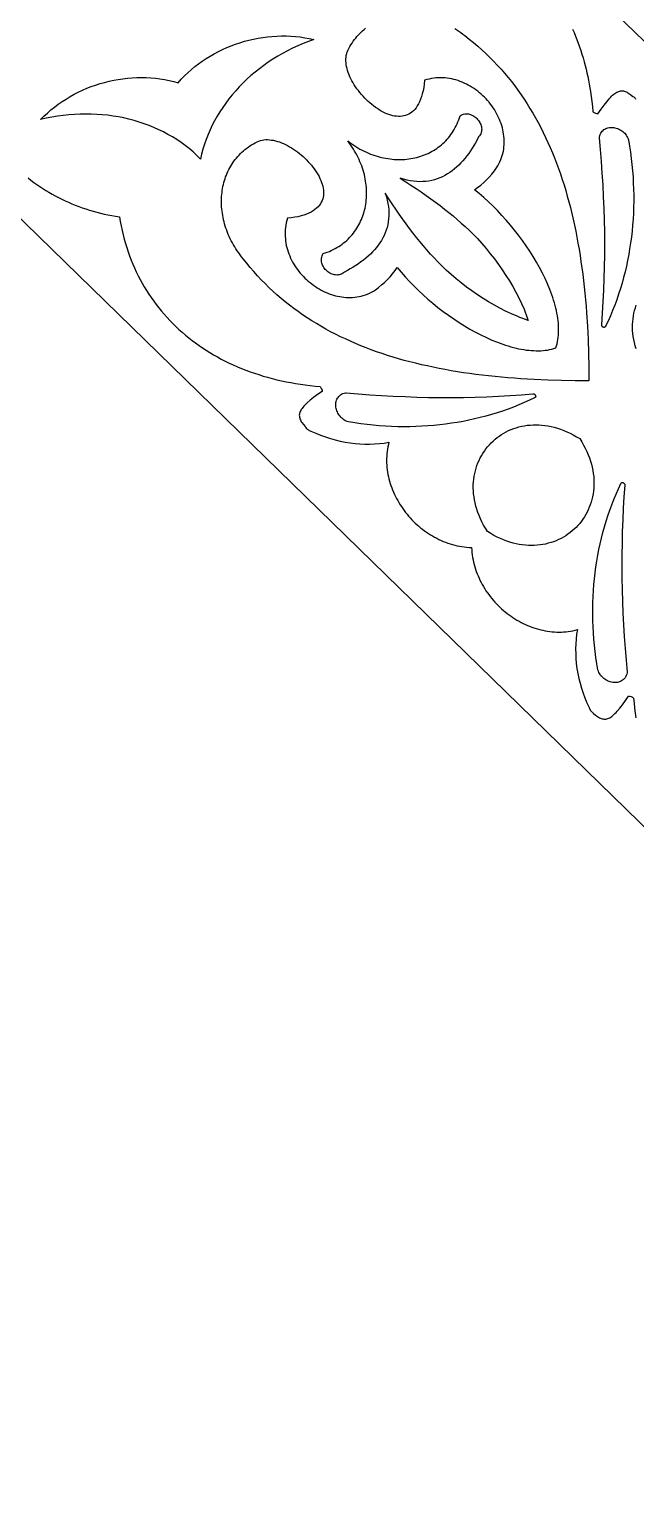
# Model space of a CAD drawing. Extents: x -335 to 335, y -262 to 262.
# Drawn here: x 99.2 to 185.4, y -60.1 to 148.9 of the extents above; entities that cross this region are included whole.
import ezdxf

# ---------------------------------------------------------------- set-up
doc = ezdxf.new("R2010")
doc.units = 0
doc.layers.add('LAYER_1', color=18, linetype='CONTINUOUS')

msp = doc.modelspace()

# ---------------------------------------------------------------- linework, layer by layer
at = {"layer": 'LAYER_1'}
for points in [[(185.59, 148.27), (119.67, 212.5), (-285, 212.5), (-285, -212.5), (285, -212.5), (285, 49.82), (192.78, 141.45)], [(120.37, 141.33), (120.82, 141.82), (121.28, 142.3), (121.75, 142.75), (122.25, 143.19), (122.75, 143.61), (123.28, 144.02), (123.81, 144.4), (124.36, 144.77), (124.93, 145.12), (125.5, 145.45), (126.09, 145.76), (126.68, 146.05), (127.29, 146.32), (127.91, 146.58), (128.53, 146.81), (129.16, 147.02), (129.8, 147.21), (130.44, 147.38), (131.09, 147.53), (131.74, 147.66), (132.4, 147.77), (133.06, 147.86), (133.72, 147.92), (134.39, 147.96), (135.05, 147.98), (135.72, 147.98), (136.38, 147.95), (137.05, 147.9), (137.71, 147.83), (138.37, 147.73), (139.03, 147.61), (139.68, 147.47), (138.9, 147.19), (138.14, 146.89), (137.39, 146.57), (136.65, 146.23), (135.93, 145.87), (135.23, 145.49), (134.53, 145.09), (133.86, 144.67), (133.2, 144.24), (132.56, 143.79), (131.93, 143.32), (131.32, 142.83), (130.73, 142.33), (130.16, 141.82), (129.61, 141.29), (129.07, 140.74), (128.56, 140.18), (128.07, 139.61), (127.59, 139.02), (127.14, 138.43), (126.71, 137.82), (126.31, 137.2), (125.92, 136.57), (125.56, 135.93), (125.22, 135.27), (124.91, 134.61), (124.62, 133.94), (124.35, 133.27), (124.11, 132.58), (123.9, 131.89), (123.71, 131.19), (123.55, 130.48), (123.04, 130.99), (122.5, 131.48), (121.95, 131.95), (121.37, 132.39), (120.79, 132.82), (120.18, 133.23), (119.56, 133.62), (118.92, 133.98), (118.27, 134.33), (117.61, 134.65), (116.93, 134.95), (116.24, 135.23), (115.54, 135.49), (114.83, 135.73), (114.1, 135.95), (113.37, 136.14), (112.63, 136.31), (111.87, 136.46), (111.11, 136.59), (110.35, 136.69), (109.57, 136.77), (108.79, 136.83), (108.01, 136.86), (107.22, 136.87), (106.42, 136.86), (105.63, 136.82), (104.83, 136.76), (104.02, 136.67), (103.22, 136.56), (102.42, 136.43), (101.61, 136.27), (100.81, 136.08), (101.28, 136.56), (101.77, 137.01), (102.27, 137.45), (102.79, 137.87), (103.32, 138.27), (103.87, 138.65), (104.43, 139.01), (105, 139.35), (105.58, 139.68), (106.17, 139.98), (106.78, 140.26), (107.39, 140.53), (108.01, 140.77), (108.63, 141), (109.27, 141.2), (109.91, 141.38), (110.55, 141.54), (111.2, 141.68), (111.86, 141.8), (112.51, 141.9), (113.17, 141.98), (113.83, 142.03), (114.5, 142.06), (115.16, 142.07), (115.82, 142.06), (116.48, 142.03), (117.14, 141.97), (117.79, 141.89), (118.45, 141.79), (119.09, 141.66), (119.74, 141.51)], [(144.03, 114.41), (143.89, 114.29), (143.74, 114.19), (143.59, 114.11), (143.43, 114.05), (143.27, 114.01), (143.1, 113.99), (142.94, 113.98), (142.77, 113.99), (142.61, 114.01), (142.45, 114.05), (142.29, 114.1), (142.13, 114.17), (141.97, 114.24), (141.83, 114.33), (141.68, 114.43), (141.55, 114.54), (141.42, 114.66), (141.3, 114.79), (141.19, 114.93), (141.09, 115.07), (141, 115.22), (140.92, 115.37), (140.85, 115.53), (140.8, 115.69), (140.77, 115.86), (140.75, 116.03), (140.74, 116.19), (140.76, 116.36), (140.79, 116.53), (140.84, 116.7), (140.91, 116.87), (141, 117.04), (141.3, 117.13), (141.59, 117.24), (141.88, 117.35), (142.16, 117.47), (142.43, 117.6), (142.7, 117.74), (142.96, 117.88), (143.21, 118.04), (143.45, 118.2), (143.69, 118.36), (143.91, 118.54), (144.14, 118.72), (144.35, 118.91), (144.56, 119.1), (144.76, 119.3), (144.95, 119.51), (145.13, 119.72), (145.31, 119.94), (145.48, 120.16), (145.64, 120.39), (145.79, 120.63), (145.94, 120.87), (146.07, 121.11), (146.2, 121.36), (146.33, 121.62), (146.44, 121.88), (146.55, 122.14), (146.64, 122.4), (146.73, 122.67), (146.82, 122.95), (146.89, 123.22), (146.96, 123.5), (147.01, 123.79), (147.06, 124.07), (147.1, 124.36), (147.13, 124.65), (147.16, 124.95), (147.17, 125.24), (147.18, 125.54), (147.18, 125.84), (147.17, 126.14), (147.15, 126.44), (147.12, 126.74), (147.09, 127.05), (147.04, 127.35), (146.99, 127.66), (146.93, 127.96), (146.86, 128.27), (146.78, 128.57), (146.69, 128.88), (146.59, 129.19), (146.49, 129.49), (146.37, 129.79), (146.24, 130.1), (146.11, 130.4), (145.97, 130.7), (145.82, 131), (145.65, 131.3), (145.48, 131.6), (145.3, 131.89), (145.11, 132.18), (144.92, 132.47), (144.71, 132.76), (144.49, 133.05), (144.78, 132.83), (145.07, 132.62), (145.36, 132.43), (145.65, 132.24), (145.95, 132.06), (146.24, 131.89), (146.54, 131.73), (146.84, 131.58), (147.15, 131.44), (147.45, 131.31), (147.75, 131.19), (148.06, 131.07), (148.37, 130.97), (148.67, 130.87), (148.98, 130.79), (149.28, 130.71), (149.59, 130.64), (149.9, 130.58), (150.2, 130.53), (150.51, 130.49), (150.81, 130.45), (151.11, 130.43), (151.42, 130.41), (151.72, 130.4), (152.02, 130.4), (152.31, 130.41), (152.61, 130.43), (152.9, 130.46), (153.19, 130.49), (153.48, 130.53), (153.77, 130.58), (154.05, 130.64), (154.33, 130.71), (154.6, 130.79), (154.88, 130.87), (155.15, 130.96), (155.41, 131.06), (155.67, 131.17), (155.93, 131.28), (156.18, 131.41), (156.43, 131.54), (156.68, 131.68), (156.92, 131.82), (157.15, 131.98), (157.38, 132.14), (157.6, 132.31), (157.82, 132.49), (158.03, 132.68), (158.24, 132.87), (158.44, 133.07), (158.63, 133.28), (158.82, 133.49), (159, 133.71), (159.17, 133.94), (159.33, 134.18), (159.49, 134.43), (159.64, 134.68), (159.79, 134.94), (159.92, 135.2), (160.05, 135.48), (160.17, 135.76), (160.28, 136.04), (160.38, 136.34), (160.48, 136.64), (160.64, 136.73), (160.81, 136.8), (160.98, 136.86), (161.15, 136.89), (161.32, 136.9), (161.49, 136.9), (161.66, 136.88), (161.82, 136.84), (161.98, 136.8), (162.14, 136.73), (162.3, 136.66), (162.45, 136.57), (162.59, 136.47), (162.72, 136.36), (162.85, 136.24), (162.97, 136.11), (163.08, 135.97), (163.19, 135.83), (163.28, 135.68), (163.35, 135.53), (163.42, 135.37), (163.47, 135.21), (163.51, 135.05), (163.54, 134.89), (163.55, 134.72), (163.54, 134.56), (163.52, 134.39), (163.48, 134.23), (163.42, 134.07), (163.34, 133.92), (163.24, 133.77), (163.12, 133.63), (162.9, 133.21), (162.68, 132.8), (162.45, 132.4), (162.21, 132.01), (161.96, 131.64), (161.7, 131.27), (161.44, 130.91), (161.16, 130.57), (160.88, 130.24), (160.59, 129.92), (160.29, 129.62), (159.99, 129.33), (159.67, 129.06), (159.35, 128.81), (159.02, 128.57), (158.67, 128.35), (158.32, 128.15), (157.96, 127.96), (157.6, 127.8), (157.22, 127.65), (156.83, 127.53), (156.44, 127.43), (156.03, 127.35), (155.62, 127.29), (155.19, 127.26), (154.76, 127.25), (154.32, 127.27), (153.87, 127.31), (153.4, 127.38), (152.93, 127.47), (152.45, 127.59), (151.96, 127.74), (152.74, 127.25), (153.49, 126.76), (154.23, 126.28), (154.94, 125.79), (155.64, 125.31), (156.32, 124.82), (156.98, 124.34), (157.63, 123.85), (158.26, 123.36), (158.87, 122.87), (159.48, 122.38), (160.06, 121.88), (160.64, 121.38), (161.2, 120.87), (161.76, 120.36), (162.3, 119.83), (162.94, 119.16), (163.57, 118.47), (164.18, 117.75), (164.78, 117.02), (165.37, 116.27), (165.93, 115.5), (166.48, 114.72), (167, 113.94), (167.5, 113.14), (167.97, 112.34), (168.41, 111.54), (168.83, 110.73), (169.22, 109.92), (169.57, 109.12), (169.73, 108.72), (169.89, 108.32), (170.04, 107.92), (170.17, 107.53), (169.78, 107.66), (169.38, 107.81), (168.98, 107.96), (168.58, 108.12), (167.77, 108.47), (166.96, 108.85), (166.15, 109.26), (165.35, 109.7), (164.54, 110.17), (163.74, 110.66), (162.95, 111.18), (162.17, 111.72), (161.4, 112.28), (160.65, 112.86), (159.91, 113.45), (159.19, 114.06), (158.49, 114.69), (157.82, 115.32), (157.29, 115.86), (156.77, 116.41), (156.26, 116.97), (155.76, 117.55), (155.25, 118.13), (154.76, 118.73), (154.26, 119.34), (153.77, 119.97), (153.28, 120.61), (152.79, 121.27), (152.3, 121.95), (151.81, 122.64), (151.32, 123.35), (150.83, 124.09), (150.34, 124.84), (149.84, 125.61), (150, 125.12), (150.12, 124.64), (150.22, 124.17), (150.29, 123.71), (150.33, 123.26), (150.35, 122.81), (150.35, 122.38), (150.31, 121.96), (150.26, 121.54), (150.18, 121.14), (150.09, 120.74), (149.96, 120.35), (149.82, 119.97), (149.66, 119.61), (149.48, 119.25), (149.28, 118.89), (149.06, 118.55), (148.82, 118.22), (148.57, 117.89), (148.3, 117.57), (148.02, 117.26), (147.72, 116.96), (147.4, 116.67), (147.07, 116.39), (146.73, 116.11), (146.38, 115.85), (146.01, 115.59), (145.64, 115.34), (145.25, 115.09), (144.85, 114.86), (144.45, 114.63)], [(181.18, 106.69), (181.16, 106.64), (181.12, 106.6), (181.08, 106.57), (181.04, 106.55), (180.99, 106.54), (180.94, 106.54), (180.89, 106.55), (180.84, 106.57), (180.79, 106.59), (180.74, 106.62), (180.7, 106.66), (180.67, 106.71), (180.64, 106.75), (180.63, 106.81), (180.62, 106.86), (180.62, 106.92), (180.74, 108.56), (180.84, 110.2), (180.92, 111.85), (180.98, 113.5), (181.03, 115.15), (181.05, 116.8), (181.06, 118.46), (181.05, 120.12), (181.02, 121.78), (180.97, 123.45), (180.9, 125.12), (180.82, 126.79), (180.71, 128.46), (180.59, 130.13), (180.45, 131.81), (180.29, 133.49), (180.3, 133.6), (180.35, 133.8), (180.42, 133.98), (180.5, 134.15), (180.59, 134.3), (180.69, 134.43), (180.81, 134.55), (180.93, 134.66), (181.07, 134.74), (181.21, 134.82), (181.36, 134.88), (181.51, 134.93), (181.67, 134.96), (181.83, 134.98), (182, 134.98), (182.17, 134.98), (182.34, 134.96), (182.51, 134.93), (182.68, 134.88), (182.85, 134.83), (183.01, 134.76), (183.17, 134.68), (183.33, 134.6), (183.48, 134.5), (183.63, 134.39), (183.76, 134.27), (183.89, 134.14), (184.01, 134), (184.12, 133.86), (184.22, 133.7), (184.31, 133.54), (184.39, 133.37), (184.45, 133.19), (184.59, 132.31), (184.72, 131.43), (184.83, 130.55), (184.93, 129.68), (185.01, 128.8), (185.08, 127.93), (185.12, 127.06), (185.16, 126.2), (185.17, 125.33), (185.17, 124.47), (185.16, 123.61), (185.13, 122.76), (185.08, 121.91), (185.02, 121.06), (184.94, 120.21), (184.84, 119.38), (184.73, 118.54), (184.6, 117.71), (184.46, 116.88), (184.3, 116.06), (184.13, 115.25), (183.94, 114.44), (183.73, 113.64), (183.51, 112.84), (183.28, 112.05), (183.02, 111.26), (182.76, 110.48), (182.47, 109.71), (182.17, 108.94), (181.86, 108.18), (181.53, 107.43)], [(-205, 132.5), (-205, -132.5), (205, -132.5), (205, 17.66), (87.14, 132.5)], [(144.6, 93.09), (144.42, 93.15), (144.25, 93.22), (144.09, 93.31), (143.93, 93.41), (143.79, 93.52), (143.65, 93.64), (143.52, 93.77), (143.4, 93.9), (143.29, 94.05), (143.19, 94.2), (143.1, 94.35), (143.02, 94.52), (142.95, 94.68), (142.9, 94.85), (142.85, 95.02), (142.82, 95.19), (142.8, 95.36), (142.79, 95.52), (142.8, 95.69), (142.82, 95.85), (142.85, 96.01), (142.89, 96.17), (142.95, 96.32), (143.03, 96.46), (143.12, 96.59), (143.22, 96.72), (143.34, 96.83), (143.47, 96.94), (143.62, 97.03), (143.79, 97.12), (143.97, 97.18), (144.17, 97.24), (144.28, 97.24), (145.96, 97.09), (147.63, 96.96), (149.31, 96.85), (150.98, 96.76), (152.65, 96.69), (154.32, 96.63), (155.99, 96.59), (157.65, 96.57), (159.31, 96.57), (160.97, 96.59), (162.62, 96.63), (164.28, 96.68), (165.92, 96.75), (167.57, 96.84), (169.21, 96.95), (170.84, 97.08), (170.9, 97.09), (170.96, 97.08), (171.01, 97.06), (171.06, 97.04), (171.11, 97), (171.14, 96.96), (171.18, 96.92), (171.2, 96.87), (171.22, 96.82), (171.23, 96.77), (171.23, 96.72), (171.22, 96.67), (171.2, 96.63), (171.17, 96.59), (171.13, 96.55), (171.08, 96.52), (170.34, 96.17), (169.59, 95.84), (168.84, 95.52), (168.07, 95.21), (167.3, 94.93), (166.52, 94.65), (165.74, 94.4), (164.95, 94.15), (164.15, 93.93), (163.35, 93.72), (162.54, 93.52), (161.73, 93.34), (160.91, 93.18), (160.08, 93.03), (159.25, 92.9), (158.42, 92.78), (157.58, 92.68), (156.74, 92.6), (155.89, 92.53), (155.04, 92.48), (154.19, 92.44), (153.33, 92.42), (152.47, 92.41), (151.6, 92.42), (150.73, 92.45), (149.87, 92.49), (148.99, 92.55), (148.12, 92.63), (147.24, 92.72), (146.37, 92.83), (145.49, 92.95)], [(164.38, 77.51), (164.1, 77.97), (163.83, 78.42), (163.59, 78.88), (163.38, 79.33), (163.18, 79.79), (163.01, 80.24), (162.86, 80.69), (162.73, 81.13), (162.62, 81.58), (162.53, 82.01), (162.46, 82.45), (162.4, 82.88), (162.37, 83.31), (162.36, 83.73), (162.36, 84.15), (162.39, 84.56), (162.43, 84.97), (162.48, 85.37), (162.56, 85.76), (162.65, 86.15), (162.76, 86.53), (162.88, 86.9), (163.02, 87.27), (163.17, 87.62), (163.34, 87.97), (163.52, 88.3), (163.72, 88.63), (163.93, 88.95), (164.15, 89.26), (164.39, 89.55), (164.64, 89.84), (164.9, 90.11), (165.17, 90.38), (165.46, 90.63), (165.75, 90.87), (166.06, 91.09), (166.38, 91.3), (166.7, 91.5), (167.04, 91.69), (167.38, 91.86), (167.74, 92.01), (168.1, 92.15), (168.47, 92.28), (168.85, 92.39), (169.24, 92.48), (169.63, 92.56), (170.03, 92.62), (170.43, 92.66), (170.85, 92.69), (171.26, 92.7), (171.69, 92.69), (172.12, 92.66), (172.55, 92.61), (172.98, 92.54), (173.43, 92.45), (173.87, 92.35), (174.32, 92.22), (174.77, 92.07), (175.22, 91.9), (175.67, 91.71), (176.13, 91.49), (176.58, 91.26), (177.04, 91), (177.5, 90.72), (177.78, 90.26), (178.05, 89.8), (178.29, 89.35), (178.5, 88.89), (178.7, 88.44), (178.87, 87.99), (179.02, 87.54), (179.15, 87.1), (179.26, 86.65), (179.35, 86.21), (179.42, 85.78), (179.48, 85.34), (179.51, 84.92), (179.52, 84.49), (179.52, 84.08), (179.49, 83.66), (179.45, 83.26), (179.39, 82.86), (179.32, 82.46), (179.23, 82.08), (179.12, 81.7), (179, 81.33), (178.86, 80.96), (178.71, 80.61), (178.54, 80.26), (178.36, 79.92), (178.16, 79.6), (177.95, 79.28), (177.73, 78.97), (177.49, 78.67), (177.24, 78.39), (176.98, 78.11), (176.71, 77.85), (176.42, 77.6), (176.13, 77.36), (175.82, 77.14), (175.5, 76.92), (175.18, 76.73), (174.84, 76.54), (174.5, 76.37), (174.14, 76.21), (173.78, 76.07), (173.41, 75.95), (173.03, 75.84), (172.64, 75.74), (172.25, 75.67), (171.85, 75.61), (171.45, 75.56), (171.03, 75.54), (170.62, 75.53), (170.19, 75.54), (169.76, 75.57), (169.33, 75.62), (168.9, 75.69), (168.45, 75.77), (168.01, 75.88), (167.56, 76.01), (167.11, 76.16), (166.66, 76.33), (166.21, 76.52), (165.75, 76.73), (165.3, 76.97), (164.84, 77.23)], [(184.24, 57.43), (184.18, 57.23), (184.12, 57.05), (184.04, 56.88), (183.94, 56.73), (183.84, 56.59), (183.72, 56.47), (183.6, 56.37), (183.46, 56.28), (183.32, 56.21), (183.17, 56.15), (183.02, 56.1), (182.86, 56.07), (182.7, 56.05), (182.53, 56.04), (182.36, 56.05), (182.19, 56.07), (182.02, 56.1), (181.85, 56.14), (181.69, 56.2), (181.52, 56.26), (181.36, 56.34), (181.2, 56.43), (181.05, 56.53), (180.91, 56.64), (180.77, 56.75), (180.64, 56.88), (180.52, 57.02), (180.41, 57.17), (180.31, 57.32), (180.22, 57.49), (180.15, 57.66), (180.09, 57.84), (179.94, 58.72), (179.81, 59.6), (179.7, 60.47), (179.6, 61.35), (179.52, 62.22), (179.46, 63.09), (179.41, 63.96), (179.37, 64.83), (179.36, 65.69), (179.36, 66.56), (179.37, 67.41), (179.4, 68.27), (179.45, 69.12), (179.52, 69.97), (179.59, 70.81), (179.69, 71.65), (179.8, 72.48), (179.93, 73.31), (180.07, 74.14), (180.23, 74.96), (180.4, 75.78), (180.59, 76.59), (180.8, 77.39), (181.02, 78.19), (181.26, 78.98), (181.51, 79.77), (181.78, 80.54), (182.06, 81.32), (182.36, 82.08), (182.67, 82.84), (183, 83.59), (183.35, 84.34), (183.38, 84.39), (183.41, 84.43), (183.45, 84.46), (183.5, 84.47), (183.54, 84.48), (183.59, 84.48), (183.64, 84.47), (183.69, 84.46), (183.74, 84.43), (183.79, 84.4), (183.83, 84.36), (183.86, 84.32), (183.89, 84.27), (183.9, 84.22), (183.91, 84.16), (183.91, 84.1), (183.79, 82.46), (183.69, 80.82), (183.61, 79.18), (183.55, 77.53), (183.51, 75.88), (183.48, 74.22), (183.47, 72.57), (183.48, 70.91), (183.51, 69.24), (183.56, 67.58), (183.63, 65.91), (183.71, 64.24), (183.82, 62.57), (183.94, 60.89), (184.08, 59.22), (184.24, 57.54)]]:
    msp.add_lwpolyline(points, close=True, dxfattribs=at)
for points in [[(159.74, 149.04), (160.02, 148.85), (160.3, 148.65), (160.59, 148.45), (160.86, 148.24), (161.14, 148.02), (161.76, 147.53), (162.38, 147.03), (162.98, 146.52), (163.56, 146), (164.14, 145.47), (164.7, 144.93), (165.24, 144.38), (165.77, 143.82), (166.3, 143.25), (166.8, 142.67), (167.3, 142.08), (167.78, 141.48), (168.25, 140.87), (168.71, 140.25), (169.16, 139.62), (169.59, 138.98), (170.01, 138.33), (170.42, 137.68), (170.82, 137.01), (171.21, 136.34), (171.59, 135.66), (171.95, 134.96), (172.31, 134.26), (172.65, 133.55), (172.98, 132.83), (173.3, 132.11), (173.61, 131.37), (173.91, 130.63), (174.2, 129.88), (174.48, 129.12), (174.75, 128.35), (175.01, 127.57), (175.26, 126.79), (175.5, 125.99), (175.73, 125.19), (175.95, 124.39), (176.17, 123.57), (176.37, 122.75), (176.56, 121.92), (176.75, 121.08), (176.92, 120.23), (177.09, 119.38), (177.25, 118.52), (177.4, 117.65), (177.54, 116.78), (177.67, 115.9), (177.8, 115.01), (177.92, 114.12), (178.03, 113.21), (178.13, 112.31), (178.22, 111.39), (178.31, 110.47), (178.39, 109.54), (178.46, 108.61), (178.58, 106.72), (178.68, 104.81), (178.75, 102.88), (178.79, 100.92), (178.81, 98.94), (176.83, 98.95), (174.88, 98.98), (172.94, 99.04), (171.03, 99.12), (169.14, 99.23), (168.21, 99.3), (167.28, 99.37), (166.36, 99.45), (165.45, 99.54), (164.54, 99.64), (163.64, 99.74), (162.74, 99.85), (161.85, 99.97), (160.97, 100.1), (160.09, 100.24), (159.23, 100.38), (158.37, 100.53), (157.51, 100.7), (156.66, 100.87), (155.83, 101.05), (154.99, 101.23), (154.17, 101.43), (153.35, 101.64), (152.54, 101.85), (151.74, 102.08), (150.95, 102.31), (150.16, 102.56), (149.38, 102.81), (148.61, 103.08), (147.85, 103.35), (147.1, 103.64), (146.35, 103.94), (145.61, 104.24), (144.89, 104.56), (144.16, 104.89), (143.45, 105.22), (142.75, 105.57), (142.06, 105.93), (141.37, 106.31), (140.69, 106.69), (140.03, 107.08), (139.37, 107.49), (138.72, 107.91), (138.08, 108.34), (137.45, 108.78), (136.82, 109.24), (136.21, 109.7), (135.61, 110.18), (135.01, 110.67), (134.43, 111.18), (133.86, 111.69), (133.29, 112.22), (132.74, 112.77), (132.19, 113.32), (131.66, 113.89), (131.14, 114.47), (130.62, 115.07), (130.12, 115.68), (129.63, 116.3), (129.4, 116.58), (129.19, 116.85), (128.99, 117.13), (128.79, 117.41), (128.6, 117.7), (128.42, 117.99), (128.25, 118.27), (128.08, 118.57), (127.93, 118.86), (127.78, 119.15), (127.64, 119.45), (127.51, 119.75), (127.39, 120.04), (127.28, 120.34), (127.17, 120.64), (127.07, 120.95), (126.98, 121.25), (126.9, 121.55), (126.83, 121.85), (126.77, 122.15), (126.71, 122.46), (126.66, 122.76), (126.62, 123.06), (126.59, 123.36), (126.56, 123.66), (126.54, 123.96), (126.53, 124.25), (126.53, 124.55), (126.54, 124.84), (126.56, 125.14), (126.58, 125.43), (126.61, 125.72), (126.65, 126), (126.69, 126.29), (126.75, 126.57), (126.81, 126.85), (126.88, 127.13), (126.96, 127.4), (127.04, 127.67), (127.13, 127.94), (127.23, 128.2), (127.34, 128.46), (127.46, 128.72), (127.58, 128.97), (127.71, 129.22), (127.85, 129.46), (128, 129.7), (128.15, 129.94), (128.31, 130.17), (128.48, 130.39), (128.66, 130.61), (128.84, 130.83), (129.03, 131.04), (129.23, 131.24), (129.43, 131.44), (129.65, 131.63), (129.87, 131.81), (130.1, 131.99), (130.33, 132.17), (130.57, 132.33), (130.82, 132.49), (131.08, 132.64), (131.34, 132.79), (131.62, 132.93), (131.84, 133.03), (132.08, 133.11), (132.33, 133.17), (132.58, 133.21), (132.84, 133.23), (133.1, 133.23), (133.37, 133.22), (133.65, 133.18), (133.93, 133.14), (134.21, 133.07), (134.49, 132.99), (134.78, 132.9), (135.07, 132.79), (135.36, 132.67), (135.65, 132.53), (135.94, 132.38), (136.23, 132.22), (136.51, 132.05), (136.79, 131.87), (137.07, 131.68), (137.35, 131.48), (137.62, 131.27), (137.89, 131.05), (138.15, 130.82), (138.4, 130.59), (138.64, 130.35), (138.88, 130.1), (139.11, 129.85), (139.33, 129.59), (139.54, 129.33), (139.74, 129.06), (139.93, 128.8), (140.1, 128.53), (140.27, 128.25), (140.42, 127.98), (140.55, 127.71), (140.67, 127.43), (140.78, 127.16), (140.87, 126.88), (140.94, 126.61), (141, 126.34), (141.03, 126.07), (141.05, 125.81), (141.05, 125.55), (141.03, 125.29), (140.99, 125.04), (140.93, 124.8), (140.84, 124.56), (140.73, 124.33), (140.6, 124.1), (140.45, 123.89), (140.27, 123.68), (140.06, 123.48), (139.83, 123.29), (139.57, 123.11), (139.29, 122.94), (138.97, 122.79), (138.63, 122.64), (138.26, 122.51), (137.86, 122.39), (137.42, 122.28), (136.96, 122.19), (136.46, 122.12), (135.93, 122.06), (135.84, 121.73), (135.76, 121.4), (135.7, 121.08), (135.65, 120.75), (135.61, 120.43), (135.59, 120.1), (135.59, 119.78), (135.6, 119.46), (135.62, 119.14), (135.65, 118.83), (135.7, 118.51), (135.76, 118.2), (135.84, 117.89), (135.92, 117.59), (136.02, 117.28), (136.12, 116.99), (136.24, 116.69), (136.37, 116.4), (136.51, 116.11), (136.66, 115.83), (136.82, 115.55), (136.99, 115.28), (137.17, 115.02), (137.35, 114.76), (137.55, 114.5), (137.75, 114.25), (137.96, 114.01), (138.18, 113.78), (138.41, 113.55), (138.64, 113.33), (138.88, 113.11), (139.13, 112.9), (139.38, 112.71), (139.63, 112.52), (139.9, 112.33), (140.17, 112.16), (140.44, 112), (140.71, 111.84), (141, 111.7), (141.28, 111.56), (141.57, 111.44), (141.86, 111.32), (142.15, 111.22), (142.45, 111.12), (142.75, 111.04), (143.05, 110.97), (143.35, 110.91), (143.66, 110.86), (143.96, 110.82), (144.27, 110.8), (144.57, 110.78), (144.88, 110.78), (145.19, 110.8), (145.49, 110.83), (145.79, 110.87), (146.1, 110.92), (146.4, 110.99), (146.7, 111.07), (147, 111.17), (147.29, 111.28), (147.58, 111.41), (147.87, 111.55), (148.16, 111.71), (148.44, 111.88), (148.89, 112.22), (149.32, 112.57), (149.74, 112.94), (150.14, 113.33), (150.52, 113.74), (150.88, 114.16), (151.22, 114.61), (151.55, 115.07), (152.09, 114.4), (152.66, 113.74), (153.26, 113.08), (153.89, 112.43), (154.54, 111.8), (155.21, 111.17), (155.9, 110.56), (156.6, 109.96), (157.32, 109.38), (158.06, 108.81), (158.81, 108.27), (159.57, 107.74), (160.33, 107.24), (161.11, 106.76), (161.88, 106.3), (162.67, 105.87), (163.45, 105.46), (164.23, 105.09), (165.01, 104.74), (165.79, 104.43), (166.56, 104.15), (166.94, 104.02), (167.32, 103.9), (167.69, 103.79), (168.07, 103.69), (168.44, 103.6), (168.81, 103.51), (169.18, 103.44), (169.54, 103.38), (169.9, 103.32), (170.25, 103.28), (170.6, 103.25), (170.95, 103.23), (171.29, 103.21), (171.62, 103.21), (171.95, 103.22), (172.28, 103.24), (172.6, 103.28), (172.91, 103.32), (173.22, 103.38), (173.52, 103.45), (173.82, 103.53), (174.11, 103.62), (174.2, 103.91), (174.28, 104.2), (174.34, 104.51), (174.4, 104.81), (174.44, 105.13), (174.47, 105.45), (174.49, 105.77), (174.5, 106.11), (174.49, 106.44), (174.48, 106.78), (174.46, 107.13), (174.42, 107.48), (174.38, 107.83), (174.32, 108.19), (174.25, 108.55), (174.18, 108.92), (174.09, 109.28), (174, 109.66), (173.9, 110.03), (173.78, 110.41), (173.66, 110.79), (173.53, 111.17), (173.24, 111.93), (172.92, 112.71), (172.57, 113.49), (172.19, 114.27), (171.78, 115.05), (171.35, 115.82), (170.89, 116.6), (170.4, 117.37), (169.89, 118.13), (169.36, 118.89), (168.81, 119.63), (168.24, 120.37), (167.65, 121.08), (167.05, 121.79), (166.43, 122.47), (165.8, 123.14), (165.16, 123.78), (164.51, 124.4), (163.85, 125), (163.19, 125.57), (162.51, 126.11), (162.97, 126.43), (163.41, 126.78), (163.84, 127.14), (164.24, 127.52), (164.63, 127.92), (165, 128.34), (165.35, 128.78), (165.68, 129.23), (165.85, 129.52), (166.01, 129.8), (166.15, 130.09), (166.27, 130.39), (166.38, 130.68), (166.48, 130.98), (166.56, 131.28), (166.63, 131.58), (166.68, 131.88), (166.72, 132.19), (166.74, 132.49), (166.75, 132.8), (166.75, 133.11), (166.74, 133.41), (166.71, 133.72), (166.67, 134.02), (166.62, 134.33), (166.56, 134.63), (166.49, 134.93), (166.4, 135.23), (166.31, 135.52), (166.2, 135.82), (166.08, 136.11), (165.95, 136.39), (165.82, 136.68), (165.67, 136.96), (165.51, 137.23), (165.35, 137.51), (165.17, 137.77), (164.99, 138.03), (164.8, 138.29), (164.6, 138.54), (164.39, 138.78), (164.17, 139.02), (163.95, 139.25), (163.72, 139.48), (163.48, 139.7), (163.24, 139.91), (162.99, 140.11), (162.73, 140.3), (162.47, 140.49), (162.21, 140.66), (161.93, 140.83), (161.65, 140.99), (161.37, 141.13), (161.08, 141.27), (160.79, 141.4), (160.5, 141.52), (160.2, 141.62), (159.89, 141.72), (159.59, 141.8), (159.28, 141.87), (158.97, 141.93), (158.65, 141.97), (158.34, 142.01), (158.02, 142.03), (157.7, 142.03), (157.37, 142.02), (157.05, 142), (156.73, 141.97), (156.4, 141.92), (156.08, 141.85), (155.75, 141.77), (155.43, 141.67), (155.37, 141.14), (155.3, 140.65), (155.21, 140.18), (155.1, 139.75), (154.99, 139.35), (154.86, 138.97), (154.72, 138.63), (154.56, 138.31), (154.39, 138.03), (154.22, 137.77), (154.03, 137.54), (153.83, 137.33), (153.62, 137.15), (153.41, 136.99), (153.18, 136.86), (152.95, 136.75), (152.71, 136.66), (152.47, 136.6), (152.22, 136.56), (151.96, 136.53), (151.7, 136.53), (151.44, 136.55), (151.17, 136.58), (150.9, 136.64), (150.63, 136.71), (150.36, 136.8), (150.08, 136.9), (149.81, 137.02), (149.53, 137.15), (149.26, 137.3), (148.98, 137.46), (148.71, 137.64), (148.44, 137.82), (148.18, 138.02), (147.91, 138.23), (147.65, 138.45), (147.4, 138.67), (147.15, 138.91), (146.91, 139.15), (146.68, 139.4), (146.45, 139.66), (146.23, 139.93), (146.02, 140.2), (145.81, 140.47), (145.62, 140.75), (145.43, 141.03), (145.26, 141.32), (145.1, 141.6), (144.95, 141.89), (144.81, 142.18), (144.69, 142.47), (144.58, 142.76), (144.48, 143.04), (144.4, 143.33), (144.33, 143.61), (144.28, 143.89), (144.25, 144.16), (144.23, 144.43), (144.23, 144.7), (144.25, 144.96), (144.29, 145.21), (144.35, 145.46), (144.43, 145.69), (144.53, 145.92), (144.66, 146.19), (144.81, 146.46), (144.96, 146.72), (145.11, 146.97), (145.28, 147.21), (145.45, 147.45), (145.63, 147.68), (145.81, 147.9), (146, 148.11), (146.2, 148.32), (146.4, 148.52), (146.61, 148.71), (146.82, 148.9), (147.04, 149.07)], [(176.49, 148.94), (176.7, 148.45), (176.9, 147.95), (177.1, 147.45), (177.29, 146.94), (177.47, 146.42), (177.64, 145.9), (177.81, 145.38), (177.97, 144.85), (178.12, 144.31), (178.26, 143.79), (178.39, 143.26), (178.52, 142.73), (178.64, 142.2), (178.74, 141.67), (178.85, 141.13), (179.03, 140.06), (179.13, 139.36), (179.22, 138.65), (179.3, 137.93), (179.37, 137.2), (179.56, 137.08), (179.74, 136.99), (179.91, 136.93), (180.08, 136.9), (180.53, 137.55), (180.95, 138.13), (181.33, 138.63), (181.69, 139.05), (181.86, 139.23), (182.02, 139.4), (182.18, 139.55), (182.33, 139.68), (182.48, 139.79), (182.63, 139.89), (182.77, 139.98), (182.91, 140.04), (183.05, 140.1), (183.18, 140.14), (183.32, 140.16), (183.45, 140.17), (183.58, 140.17), (183.71, 140.15), (183.84, 140.13), (183.97, 140.09), (184.1, 140.04), (184.23, 139.97), (184.36, 139.9), (184.5, 139.81), (184.78, 139.62), (185.07, 139.38), (185.17, 139.3), (185.27, 139.21), (185.36, 139.11), (185.45, 139.01)], [(99.03, 127.78), (99.43, 127.47), (99.84, 127.16), (100.26, 126.86), (100.69, 126.57), (101.12, 126.29), (101.55, 126.02), (101.99, 125.75), (102.44, 125.49), (102.9, 125.24), (103.36, 125), (103.82, 124.77), (104.29, 124.54), (104.77, 124.33), (105.25, 124.12), (105.74, 123.92), (106.24, 123.73), (106.74, 123.55), (107.24, 123.38), (107.75, 123.22), (108.27, 123.06), (108.79, 122.92), (109.31, 122.78), (109.84, 122.66), (110.38, 122.54), (110.92, 122.43), (111.47, 122.33), (112.02, 122.25), (112.13, 121.6), (112.25, 120.96), (112.39, 120.33), (112.53, 119.71), (112.69, 119.09), (112.87, 118.48), (113.05, 117.88), (113.25, 117.29), (113.46, 116.7), (113.68, 116.12), (113.91, 115.55), (114.16, 114.99), (114.42, 114.43), (114.69, 113.88), (114.97, 113.34), (115.26, 112.81), (115.56, 112.29), (115.88, 111.77), (116.2, 111.27), (116.54, 110.77), (116.89, 110.28), (117.25, 109.79), (117.62, 109.32), (118, 108.85), (118.39, 108.4), (118.79, 107.95), (119.2, 107.51), (119.62, 107.08), (120.05, 106.66), (120.49, 106.25), (120.94, 105.85), (121.4, 105.45), (121.87, 105.07), (122.35, 104.69), (122.84, 104.33), (123.34, 103.97), (123.85, 103.62), (124.36, 103.29), (124.89, 102.96), (125.42, 102.64), (125.96, 102.33), (126.51, 102.04), (127.07, 101.75), (127.64, 101.47), (128.21, 101.2), (128.8, 100.95), (129.39, 100.7), (129.99, 100.46), (130.6, 100.24), (131.21, 100.02), (131.83, 99.82), (132.46, 99.62), (133.1, 99.44), (133.75, 99.26), (134.4, 99.1), (135.06, 98.95), (135.72, 98.81), (136.39, 98.68), (137.07, 98.56), (137.76, 98.46), (138.45, 98.36), (139.14, 98.28), (139.85, 98.2), (140.56, 98.14), (140.68, 97.96), (140.78, 97.77), (140.84, 97.6), (140.87, 97.43), (140.21, 96.98), (139.64, 96.56), (139.15, 96.17), (138.73, 95.81), (138.54, 95.64), (138.38, 95.48), (138.23, 95.32), (138.1, 95.16), (137.99, 95.01), (137.89, 94.86), (137.81, 94.72), (137.74, 94.58), (137.69, 94.44), (137.65, 94.31), (137.62, 94.18), (137.61, 94.04), (137.62, 93.91), (137.63, 93.78), (137.66, 93.65), (137.7, 93.53), (137.76, 93.39), (137.82, 93.26), (137.89, 93.13), (137.98, 93), (138.18, 92.72), (138.42, 92.43), (138.5, 92.33), (138.59, 92.23), (138.69, 92.13), (138.79, 92.05), (138.9, 91.97), (139.02, 91.9), (139.14, 91.84), (139.27, 91.79), (139.95, 91.49), (140.64, 91.21), (141.33, 90.96), (142.03, 90.73), (142.72, 90.53), (143.43, 90.36), (144.13, 90.22), (144.83, 90.11), (145.53, 90.02), (146.23, 89.97), (146.93, 89.94), (147.63, 89.93), (148.32, 89.96), (149, 90.02), (149.68, 90.1), (150.36, 90.22), (150.28, 89.89), (150.21, 89.56), (150.15, 89.24), (150.1, 88.91), (150.07, 88.58), (150.04, 88.25), (150.03, 87.92), (150.03, 87.59), (150.03, 87.26), (150.05, 86.94), (150.08, 86.61), (150.12, 86.28), (150.16, 85.96), (150.22, 85.63), (150.29, 85.31), (150.36, 84.99), (150.45, 84.67), (150.54, 84.35), (150.64, 84.04), (150.76, 83.73), (150.88, 83.42), (151.01, 83.11), (151.14, 82.8), (151.29, 82.5), (151.44, 82.2), (151.6, 81.91), (151.77, 81.62), (151.95, 81.33), (152.13, 81.05), (152.33, 80.77), (152.52, 80.5), (152.73, 80.23), (152.94, 79.96), (153.16, 79.71), (153.39, 79.45), (153.62, 79.2), (153.86, 78.96), (154.1, 78.72), (154.35, 78.49), (154.61, 78.27), (154.87, 78.05), (155.14, 77.84), (155.41, 77.63), (155.69, 77.43), (155.97, 77.24), (156.26, 77.06), (156.55, 76.88), (156.85, 76.71), (157.15, 76.55), (157.46, 76.4), (157.77, 76.26), (158.08, 76.12), (158.4, 76), (158.72, 75.88), (159.05, 75.77), (159.38, 75.67), (159.71, 75.58), (160.04, 75.5), (160.38, 75.43), (160.72, 75.37), (161.07, 75.32), (161.41, 75.28), (161.76, 75.25), (162.11, 75.23), (162.13, 74.88), (162.16, 74.53), (162.21, 74.18), (162.26, 73.84), (162.32, 73.5), (162.39, 73.16), (162.48, 72.83), (162.57, 72.5), (162.67, 72.17), (162.78, 71.84), (162.9, 71.52), (163.03, 71.21), (163.17, 70.89), (163.31, 70.58), (163.47, 70.28), (163.63, 69.98), (163.8, 69.68), (163.98, 69.39), (164.16, 69.1), (164.36, 68.82), (164.56, 68.54), (164.76, 68.27), (164.98, 68.01), (165.2, 67.75), (165.42, 67.49), (165.66, 67.24), (165.9, 67), (166.14, 66.76), (166.39, 66.53), (166.65, 66.31), (166.91, 66.09), (167.17, 65.88), (167.44, 65.68), (167.72, 65.48), (168, 65.29), (168.28, 65.11), (168.57, 64.93), (168.86, 64.76), (169.16, 64.6), (169.45, 64.45), (169.76, 64.31), (170.06, 64.17), (170.37, 64.05), (170.68, 63.93), (170.99, 63.82), (171.31, 63.72), (171.63, 63.63), (171.95, 63.54), (172.27, 63.47), (172.59, 63.4), (172.92, 63.35), (173.24, 63.3), (173.57, 63.27), (173.9, 63.24), (174.23, 63.23), (174.55, 63.22), (174.88, 63.23), (175.21, 63.24), (175.54, 63.27), (175.87, 63.31), (176.2, 63.36), (176.52, 63.42), (176.85, 63.49), (177.17, 63.57), (177.06, 62.9), (176.98, 62.22), (176.93, 61.53), (176.91, 60.84), (176.92, 60.14), (176.95, 59.44), (177.01, 58.74), (177.1, 58.04), (177.22, 57.34), (177.37, 56.64), (177.54, 55.94), (177.74, 55.24), (177.97, 54.55), (178.23, 53.86), (178.51, 53.17), (178.82, 52.49), (178.87, 52.37), (178.93, 52.24), (179, 52.13), (179.08, 52.02), (179.17, 51.91), (179.26, 51.82), (179.36, 51.73), (179.47, 51.65), (179.76, 51.41), (180.03, 51.21), (180.17, 51.13), (180.3, 51.05), (180.43, 50.99), (180.56, 50.94), (180.69, 50.9), (180.82, 50.87), (180.95, 50.86), (181.08, 50.85), (181.22, 50.86), (181.35, 50.89), (181.48, 50.93), (181.62, 50.98), (181.76, 51.05), (181.9, 51.13), (182.05, 51.23), (182.2, 51.35), (182.35, 51.48), (182.51, 51.63), (182.67, 51.79), (182.84, 51.98), (183.2, 52.4), (183.58, 52.89), (184, 53.47), (184.45, 54.13), (184.62, 54.1), (184.79, 54.04), (184.98, 53.95), (185.16, 53.82), (185.23, 53.11), (185.31, 52.41), (185.39, 51.71), (185.49, 51.02)], [(185.51, 103.48), (185.38, 103.93), (185.27, 104.37), (185.18, 104.81), (185.11, 105.25), (185.06, 105.68), (185.02, 106.11), (185.01, 106.53), (185.02, 106.95), (185.04, 107.36), (185.08, 107.77), (185.14, 108.17), (185.21, 108.56), (185.3, 108.95), (185.41, 109.33), (185.53, 109.7)]]:
    msp.add_lwpolyline(points, dxfattribs=at)

doc.saveas('drawing.dxf')
